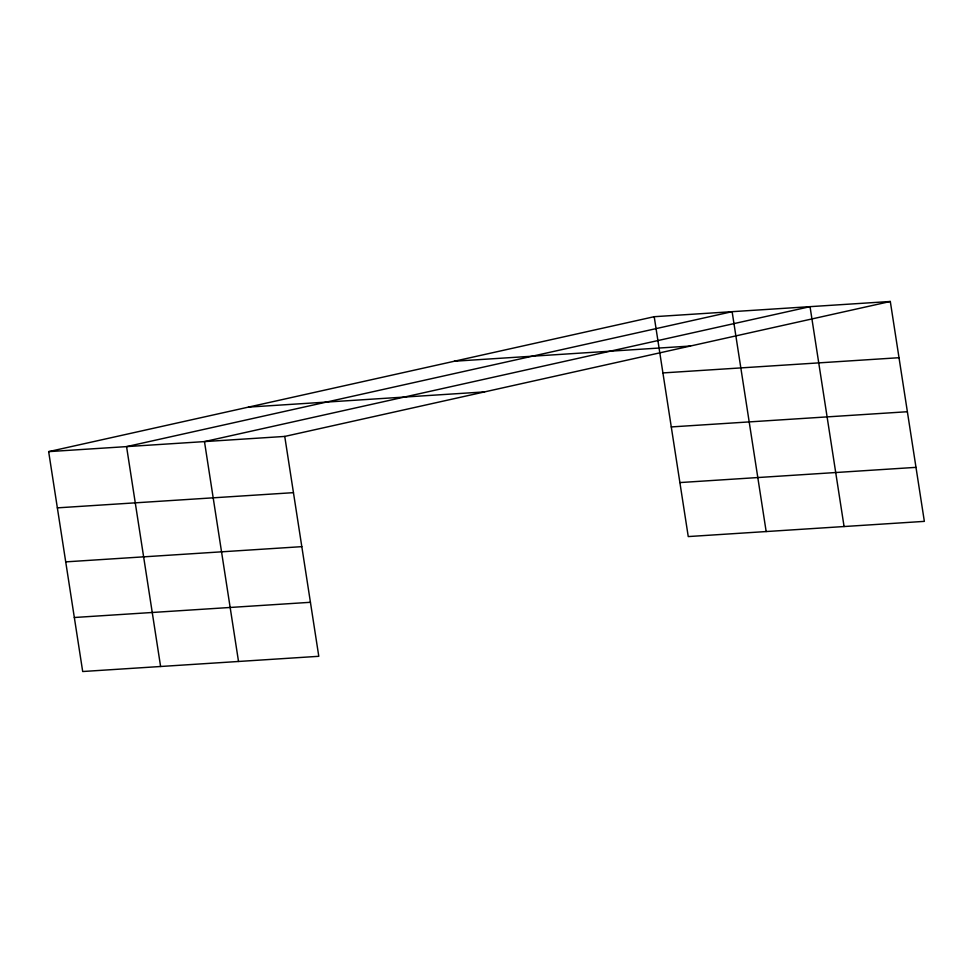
<?xml version="1.0" encoding="UTF-8"?>
<svg xmlns="http://www.w3.org/2000/svg" width="973" height="973" viewBox="0 0 973 973"><rect width="100%" height="100%" fill="white"/><g stroke="black" fill="none" stroke-linecap="round" stroke-linejoin="round"><path stroke-width="1.46" d="M48.65 451.63L284.748 436.427L318.791 656.301L82.693 671.516L48.65 451.63L654.209 316.699L890.307 301.484L924.35 521.37L688.252 536.573L654.209 316.699M284.748 436.427L890.307 301.484M454.379 361.226L690.477 346.023M662.917 372.927L899.016 357.711M248.48 407.103L484.578 391.9M671.273 426.928L907.371 411.725M57.358 507.857L293.457 492.654M679.896 482.572L915.994 467.356M65.714 561.871L301.812 546.656M74.325 617.502L310.423 602.299M844.077 526.539L810.035 306.665L204.476 441.596L238.519 661.47M766.165 531.55L732.122 311.676L126.563 446.619L160.606 666.493"/></g></svg>
